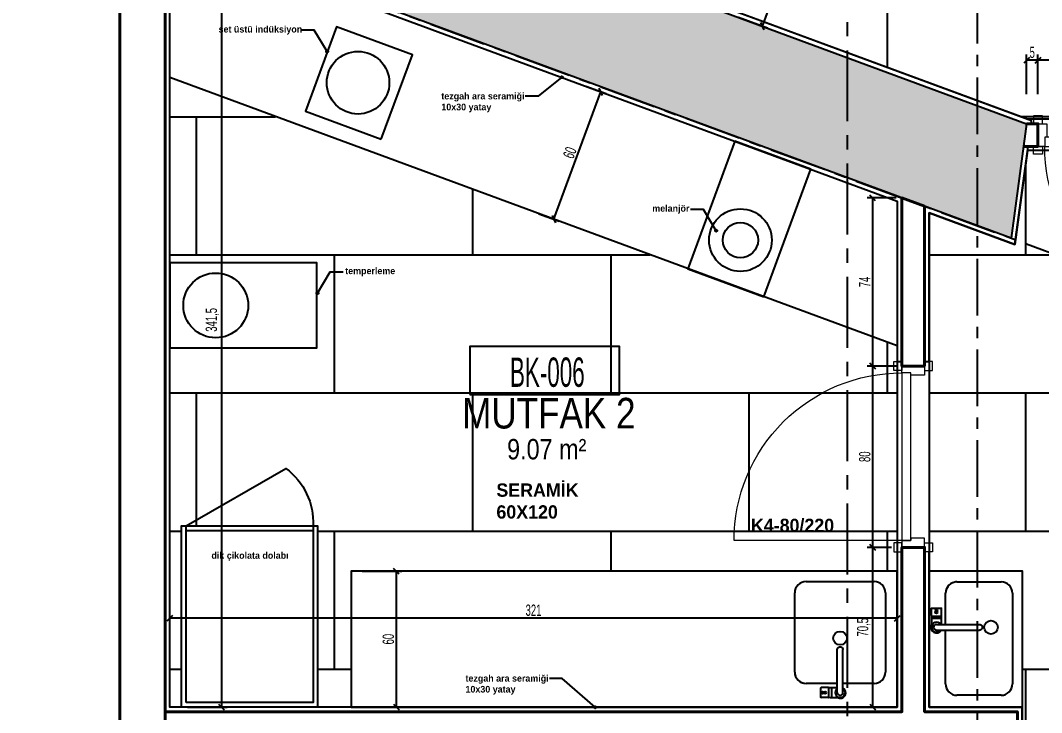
# Model space of a CAD drawing. Header units: millimetres. Extents: x 933584 to 974011, y 4545988 to 4553664.
# Drawn here: x 939316 to 939766.3, y 4548755.1 to 4549060.6 of the extents above; entities that cross this region are included whole.
import ezdxf
from ezdxf.enums import TextEntityAlignment as Align

# ---------------------------------------------------------------- set-up
doc = ezdxf.new("R2010")
doc.units = ezdxf.units.MM
doc.set_wipeout_variables(frame=1)
doc.header["$PDMODE"] = 35
for name, pattern in [('568_AVN_KES_01$0$HIDDEN', [0.375, 0.25, -0.125]), ('CENTER', [2, 1.25, -0.25, 0.25, -0.25]), ('DOT2', [3.175, 0, -3.175]), ('HIDDEN', [9.525, 6.35, -3.175])]:
    doc.linetypes.add(name, pattern=pattern)
doc.layers.get('0').update_dxf_attribs({"color": 255})
doc.layers.get('Defpoints').update_dxf_attribs({"color": 8})
for name, color, linetype in [('0-CSX-CXS_20', 14, 'CENTER'), ('0-DMS-50', 143, 'Continuous'), ('0-EST-MEA', 10, 'Continuous'), ('0-HSL-HTC', 253, 'Continuous'), ('0-HSL-HTC_200', 1, 'Continuous'), ('0-HSL-SLD', 252, 'Continuous'), ('0-LNS-SPL', 13, '568_AVN_KES_01$0$HIDDEN'), ('0-LNS-VLF', 11, 'Continuous'), ('0-TXT-NRS', 6, 'Continuous'), ('0-TXT-PBX', 6, 'Continuous'), ('0-TXT-PTX_50', 8, 'Continuous'), ('0-TXT-XBX_20', 3, 'Continuous'), ('2-SPS-RCN', 2, 'Continuous'), ('8-KBT-KEQ', 4, 'Continuous')]:
    doc.layers.add(name, color=color, linetype=linetype)
for name, color, linetype, lineweight in [('2-SPS-IBW', 5, 'Continuous', 40), ('3-OPN-WDR', 4, 'Continuous', 18), ('WNG-02-METAL', 71, 'Continuous', 15)]:
    doc.layers.add(name, color=color, linetype=linetype, lineweight=lineweight)
doc.styles.add('Century Gothic_B_3', font='GOTHICB.TTF', dxfattribs={"height": 4})
doc.styles.add('dim_romans_50', font='swissl.ttf', dxfattribs={"width": 0.6, "height": 5})
doc.styles.add('MAHAL YAZISI', font='ARIALN.TTF', dxfattribs={"width": 0.8})
doc.styles.get("Standard").update_dxf_attribs({"font": 'times.ttf'})
doc.dimstyles.new('ONK_dim 1_50', dxfattribs={"dimscale": 5, "dimtxt": 4, "dimasz": 0.5, "dimexe": 0.5, "dimexo": 0.5, "dimgap": 0.2, "dimtad": 1, "dimdec": 1, "dimrnd": 0.5, "dimzin": 9, "dimtxsty": 'dim_romans_50', "dimblk": 'OBLIQUE', "dimcen": 1, "dimclre": 256, "dimclrt": 256, "dimazin": 2, "dimtfac": 1, "dimtdec": 1, "dimtix": 1, "dimtmove": 2, "dimatfit": 3, "dimldrblk": 'OBLIQUE', "dimfxl": 3, "dimfxlon": 1, "dimarcsym": 0})

# ---------------------------------------------------------------- blocks, each defined once
blk = doc.blocks.new('DBXDB')
at = {"layer": '2-SPS-IBW'}
blk.add_lwpolyline([(940322.16, 4549239.51), (940322.16, 4548677.89), (940302.15, 4548677.89), (940302.15, 4549246.89)], close=True, dxfattribs=at)
blk = doc.blocks.new('ZVBXCB')
at = {"layer": '0-CSX-CXS_20', "ltscale": 20}
for points in [[(932759.94, 4549835.4), (932759.94, 4548420.65)], [(933137.86, 4549835.4), (933137.86, 4548420.65)], [(932221.52, 4549308.24), (933780.76, 4548732.71)]]:
    blk.add_lwpolyline(points, dxfattribs=at)
blk = doc.blocks.new('FDSVBDVBDZVB')
at = {"layer": '0-HSL-HTC_200'}
h = blk.add_hatch(dxfattribs=at)
h.set_pattern_fill('ANSI33', color=256)
h.set_pattern_definition([(45, (935939.6384, 4550274.5564), (-4.490128, 4.490128), []), (45, (935944.1285, 4550274.5564), (-4.490128, 4.490128), [3.175, -1.5875])])
h.paths.add_polyline_path([(940055.3, 4549338.01), (940072.62, 4549384.92), (940702.02, 4549152.33), (940695.25, 4549101.8)])
at = {"layer": '2-SPS-RCN'}
blk.add_lwpolyline([(940055.3, 4549338.01), (940072.62, 4549384.92), (940702.02, 4549152.33), (940695.25, 4549101.8), (940055.3, 4549338.01)], dxfattribs=at)
blk = doc.blocks.new('batarya')
at = {"layer": 'WNG-02-METAL'}
for p, q in [((22326.01, 6764.8), (22323.42, 6762.84)), ((22326.21, 6764.87), (22328.79, 6761.47)), ((22327.06, 6765.6), (22330.11, 6767.92)), ((22329.72, 6762.1), (22327.06, 6765.6)), ((22330.45, 6765.41), (22341.94, 6750.28)), ((22332.44, 6766.92), (22343.93, 6751.79)), ((22323.42, 6762.77), (22326.02, 6759.34)), ((22328.67, 6761.3), (22326.09, 6759.33)), ((22331.78, 6763.66), (22329.72, 6762.1))]:
    blk.add_line(p, q, dxfattribs=at)
for points in [[(22326.01, 6764.8), (22326.05, 6764.83), (22326.19, 6764.87)], [(22326.19, 6764.87), (22326.2, 6764.87), (22326.21, 6764.87), (22326.21, 6764.87)], [(22328.79, 6761.45), (22328.71, 6761.33), (22328.67, 6761.3)], [(22328.79, 6761.47), (22328.8, 6761.46), (22328.79, 6761.46), (22328.79, 6761.45)], [(22341.94, 6750.28), (22342.16, 6750.05), (22342.44, 6749.89), (22342.76, 6749.81), (22343.08, 6749.81), (22343.39, 6749.9), (22343.68, 6750.06)], [(22343.68, 6750.06), (22343.91, 6750.29), (22344.07, 6750.57), (22344.16, 6750.88), (22344.17, 6751.2), (22344.09, 6751.51), (22343.93, 6751.79)]]:
    blk.add_lwpolyline(points, dxfattribs=at)
for centre, radius in [((22325.31, 6761.51), 0.5), ((22326.19, 6762.17), 0.525), ((22326.19, 6762.17), 0.47)]:
    blk.add_circle(centre, radius, dxfattribs=at)
for centre, radius, start, end in [((22331.45, 6766.17), 2.5, 337.2316, 155.5423), ((22331.45, 6766.17), 2.2, 341.8342, 272.5673), ((22330.18, 6761.6), 5.08, 127.8893, 140.6506), ((22331.45, 6766.17), 1.25, 37.2059, 217.2059), ((22323.45, 6762.8), 0.05, 127.2059, 217.2059), ((22326.05, 6759.37), 0.05, 217.2059, 307.2059), ((22326.7, 6766.18), 5.08, 293.7612, 306.5225)]:
    blk.add_arc(centre, radius, start, end, dxfattribs=at)
blk = doc.blocks.new('EVYE PLAN')
at = {"layer": '8-KBT-KEQ'}
for p, q in [((5786.65, -705.51), (5782.81, -705.51)), ((5786.65, -709.91), (5786.65, -705.51)), ((5787.77, -705.58), (5787.77, -709.85)), ((5787.97, -705.52), (5791.22, -705.52)), ((5791.27, -705.57), (5791.27, -709.87)), ((5781.56, -707.71), (5781.56, -726.71)), ((5784.06, -707.71), (5784.06, -726.71)), ((5784.06, -709.91), (5786.65, -709.91)), ((5787.97, -709.92), (5791.22, -709.92)), ((5767.81, -711.76), (5781.56, -711.76)), ((5784.06, -711.76), (5797.81, -711.76)), ((5762.81, -751.76), (5762.81, -716.76)), ((5802.81, -716.76), (5802.81, -751.76)), ((5797.81, -756.76), (5767.81, -756.76))]:
    blk.add_line(p, q, dxfattribs=at)
for points in [[(5787.78, -705.57), (5787.77, -705.57), (5787.77, -705.58), (5787.77, -705.58)], [(5787.97, -705.52), (5787.92, -705.52), (5787.78, -705.57)], [(5787.77, -709.85), (5787.77, -709.86), (5787.77, -709.86), (5787.78, -709.87)], [(5787.78, -709.87), (5787.92, -709.91), (5787.97, -709.92)], [(5782.81, -727.94), (5782.49, -727.9), (5782.19, -727.77), (5781.93, -727.58), (5781.73, -727.32), (5781.61, -727.03), (5781.56, -726.71)], [(5784.06, -726.71), (5784.02, -727.03), (5783.9, -727.32), (5783.7, -727.58), (5783.44, -727.77), (5783.14, -727.9), (5782.81, -727.94)]]:
    blk.add_lwpolyline(points, dxfattribs=at)
for centre, radius in [((5789.42, -707.72), 0.525), ((5789.42, -707.72), 0.47), ((5790.52, -707.72), 0.5), ((5782.81, -731.76), 3)]:
    blk.add_circle(centre, radius, dxfattribs=at)
for centre, radius, start, end in [((5782.81, -707.71), 2.5, 61.6636, 239.9743), ((5782.81, -707.71), 2.2, 304.6386, 235.3717), ((5782.81, -707.71), 1.25, 0, 180), ((5786.59, -710.59), 5.08, 76.5553, 89.3166), ((5791.22, -705.57), 0.05, 360, 90), ((5786.59, -704.83), 5.08, 270.6834, 283.4447), ((5791.22, -709.87), 0.05, 270, 0), ((5767.81, -716.76), 5, 90, 180), ((5797.81, -716.76), 5, 51.566, 90), ((5797.81, -716.76), 5, 0, 90), ((5797.81, -716.76), 5, 0, 21.3657), ((5767.81, -751.76), 5, 180, 270), ((5797.81, -751.76), 5, 270, 0)]:
    blk.add_arc(centre, radius, start, end, dxfattribs=at)
at = {"layer": '8-KBT-KEQ', "xscale": -1, "rotation": 37.20591726552704}
blk.add_blockref('batarya', (27660.46, 7406.66), dxfattribs=at)
blk = doc.blocks.new('kapı_multi1')
at = {"color": 8}
blk.add_lwpolyline([(3, 0), (3, 74, -0.414214), (77, 0, -1)], format="xyb", dxfattribs=at)
for points in [[(2, 3.5), (-2, 3.5), (-2, 0), (2, 0)], [(0, -10), (4, -10), (4, -4), (3, -4), (3, 0), (0, 0)], [(77, -4), (77, 0), (3, 0), (3, -4)], [(80, -10), (76, -10), (76, -4), (77, -4), (77, 0), (80, 0)], [(78, 3.5), (82, 3.5), (82, 0), (78, 0)], [(2, -13.5), (-2, -13.5), (-2, -10), (2, -10)], [(78, -13.5), (82, -13.5), (82, -10), (78, -10)]]:
    blk.add_lwpolyline(points, close=True)
blk = doc.blocks.new('MAHAL_KODU')
at = {"layer": '0-TXT-PTX_50'}
for tag, height, p in [('MEKAN_ADI', 0.3, (0, -0.65)), ('ALAN', 0.2, (0, -0.95))]:
    blk.add_attdef(tag, text='', height=height, dxfattribs=at).set_placement(p, align=Align.MIDDLE_CENTER)
at = {"linetype": 'DOT2', "ltscale": 10000}
blk.add_wipeout([(-0.748, 0.049), (0.721, 0.049), (0.722, -0.423), (-0.752, -0.425)], dxfattribs=at)
at = {"layer": '0-TXT-PBX'}
blk.add_lwpolyline([(-0.748, -0.422), (0.721, -0.422), (0.721, 0.049), (-0.748, 0.049)], close=True, dxfattribs=at)
at = {"layer": '0-TXT-PTX_50'}
blk.add_attdef('MAHAL_KODU', text='', height=0.3, dxfattribs=at).set_placement((0, -0.2), align=Align.MIDDLE_CENTER)
blk = doc.blocks.new('vcbxcbxcb')
at = {"layer": '0-HSL-SLD', "linetype": 'Continuous'}
for p, q in [((939381.84, 4549018.08), (939428.56, 4549018.08)), ((939393.6, 4548957.12), (939393.6, 4549018.08)), ((939759.36, 4548957.12), (939759.36, 4548997.33)), ((939515.52, 4548957.12), (939515.52, 4548985.98)), ((939381.84, 4548957.12), (939593.72, 4548957.12)), ((939454.56, 4548896.16), (939454.56, 4548957.12)), ((939576.48, 4548896.16), (939576.48, 4548957.12)), ((939716.71, 4548957.12), (939847.71, 4548957.12)), ((939698.4, 4548896.16), (939698.4, 4548918.48)), ((939381.84, 4548896.16), (939702.71, 4548896.16)), ((939393.6, 4548837.53), (939393.6, 4548896.16)), ((939515.52, 4548835.2), (939515.52, 4548896.16)), ((939637.44, 4548835.2), (939637.44, 4548896.16)), ((939716.71, 4548896.16), (939847.71, 4548896.16)), ((939759.36, 4548835.2), (939759.36, 4548896.16)), ((939381.84, 4548835.2), (939387.09, 4548835.2)), ((939447.09, 4548835.2), (939702.71, 4548835.2)), ((939454.56, 4548774.24), (939454.56, 4548835.2)), ((939576.48, 4548817.53), (939576.48, 4548835.2)), ((939698.4, 4548817.53), (939698.4, 4548835.2)), ((939716.71, 4548835.2), (939847.71, 4548835.2)), ((939381.84, 4548774.24), (939387.09, 4548774.24)), ((939447.09, 4548774.24), (939461.84, 4548774.24)), ((939757.71, 4548774.24), (939847.71, 4548774.24)), ((939759.36, 4548713.28), (939759.36, 4548774.24))]:
    blk.add_line(p, q, dxfattribs=at)
blk = doc.blocks.new('_Oblique')
at = {"color": 0, "linetype": 'ByBlock', "lineweight": -2}
blk.add_line((-0.5, -0.5), (0.5, 0.5), dxfattribs=at)
blk = doc.blocks.new('*D1312')
at = {"layer": '0-DMS-50', "lineweight": -2}
for p, q in [((939764.71, 4549027.95), (939764.71, 4549045.45)), ((939844.71, 4549027.95), (939844.71, 4549045.45))]:
    blk.add_line(p, q, dxfattribs=at)
at = {"layer": '0-DMS-50', "color": 0, "lineweight": -2}
blk.add_line((939844.71, 4549042.95), (939764.71, 4549042.95), dxfattribs=at)
at = {"layer": 'Defpoints', "color": 0}
for p in [(939764.71, 4549042.95), (939764.71, 4549014.97), (939844.71, 4549014.97)]:
    blk.add_point(p, dxfattribs=at)
at = {"layer": '0-DMS-50', "color": 0, "linetype": 'ByBlock', "lineweight": -2, "xscale": 2.5, "yscale": 2.5, "zscale": 2.5, "rotation": 180}
blk.add_blockref('_Oblique', (939764.71, 4549042.95), dxfattribs=at)
at = {"layer": '0-DMS-50', "color": 0, "linetype": 'ByBlock', "lineweight": -2, "xscale": 2.5, "yscale": 2.5, "zscale": 2.5}
blk.add_blockref('_Oblique', (939844.71, 4549042.95), dxfattribs=at)
at = {"layer": '0-DMS-50', "insert": (939804.71, 4549046.45), "char_height": 5, "attachment_point": 5, "style": 'dim_romans_50'}
blk.add_mtext('80', dxfattribs=at)
blk = doc.blocks.new('*D1313')
at = {"layer": '0-DMS-50', "lineweight": -2}
for p, q in [((939759.71, 4549027.95), (939759.71, 4549045.45)), ((939764.71, 4549027.95), (939764.71, 4549045.45))]:
    blk.add_line(p, q, dxfattribs=at)
at = {"layer": '0-DMS-50', "color": 0, "lineweight": -2}
blk.add_line((939764.71, 4549042.95), (939759.71, 4549042.95), dxfattribs=at)
at = {"layer": 'Defpoints', "color": 0}
for p in [(939759.71, 4549042.95), (939759.71, 4549014.97), (939764.71, 4549014.97)]:
    blk.add_point(p, dxfattribs=at)
at = {"layer": '0-DMS-50', "color": 0, "linetype": 'ByBlock', "lineweight": -2, "xscale": 2.5, "yscale": 2.5, "zscale": 2.5, "rotation": 180}
blk.add_blockref('_Oblique', (939759.71, 4549042.95), dxfattribs=at)
at = {"layer": '0-DMS-50', "color": 0, "linetype": 'ByBlock', "lineweight": -2, "xscale": 2.5, "yscale": 2.5, "zscale": 2.5}
blk.add_blockref('_Oblique', (939764.71, 4549042.95), dxfattribs=at)
at = {"layer": '0-DMS-50', "insert": (939762.21, 4549046.45), "char_height": 5, "attachment_point": 5, "style": 'dim_romans_50'}
blk.add_mtext('5', dxfattribs=at)
blk = doc.blocks.new('*D1314')
at = {"layer": '0-DMS-50', "lineweight": -2}
for p, q in [((939663.8, 4549146.36), (939676.61, 4549141.63)), ((939632.61, 4549061.94), (939645.42, 4549057.21))]:
    blk.add_line(p, q, dxfattribs=at)
at = {"layer": '0-DMS-50', "color": 0, "lineweight": -2}
blk.add_line((939674.27, 4549142.49), (939643.07, 4549058.07), dxfattribs=at)
at = {"layer": 'Defpoints', "color": 0}
for p in [(939661.46, 4549147.23), (939630.26, 4549062.81), (939643.07, 4549058.07)]:
    blk.add_point(p, dxfattribs=at)
at = {"layer": '0-DMS-50', "color": 0, "linetype": 'ByBlock', "lineweight": -2, "xscale": 2.5, "yscale": 2.5, "zscale": 2.5}
for p, rotation in [((939674.27, 4549142.49), 69.71819437948898), ((939643.07, 4549058.07), 249.7181943794889)]:
    blk.add_blockref('_Oblique', p, dxfattribs=dict(at, rotation=rotation))
at = {"layer": '0-DMS-50', "insert": (939655.39, 4549101.5), "char_height": 5, "attachment_point": 5, "rotation": 69.7182, "style": 'dim_romans_50'}
blk.add_mtext('90', dxfattribs=at)
blk = doc.blocks.new('*D1373')
at = {"layer": '0-DMS-50', "lineweight": -2}
for p, q in [((939381.84, 4548789.14), (939381.84, 4548799.28)), ((939702.71, 4548789.14), (939702.71, 4548799.28))]:
    blk.add_line(p, q, dxfattribs=at)
at = {"layer": '0-DMS-50', "color": 0, "lineweight": -2}
blk.add_line((939702.71, 4548796.78), (939381.84, 4548796.78), dxfattribs=at)
at = {"layer": 'Defpoints', "color": 0}
for p in [(939381.84, 4548796.78), (939381.84, 4548786.64), (939702.71, 4548786.64)]:
    blk.add_point(p, dxfattribs=at)
at = {"layer": '0-DMS-50', "color": 0, "linetype": 'ByBlock', "lineweight": -2, "xscale": 2.5, "yscale": 2.5, "zscale": 2.5, "rotation": 180}
blk.add_blockref('_Oblique', (939381.84, 4548796.78), dxfattribs=at)
at = {"layer": '0-DMS-50', "color": 0, "linetype": 'ByBlock', "lineweight": -2, "xscale": 2.5, "yscale": 2.5, "zscale": 2.5}
blk.add_blockref('_Oblique', (939702.71, 4548796.78), dxfattribs=at)
at = {"layer": '0-DMS-50', "insert": (939542.27, 4548800.28), "char_height": 5, "attachment_point": 5, "style": 'dim_romans_50'}
blk.add_mtext('321', dxfattribs=at)
blk = doc.blocks.new('*D1374')
at = {"layer": '0-DMS-50', "lineweight": -2}
for p, q in [((939389.64, 4549099.28), (939407.14, 4549099.28)), ((939389.64, 4548757.53), (939407.14, 4548757.53))]:
    blk.add_line(p, q, dxfattribs=at)
at = {"layer": '0-DMS-50', "color": 0, "lineweight": -2}
blk.add_line((939404.64, 4549099.28), (939404.64, 4548757.53), dxfattribs=at)
at = {"layer": 'Defpoints', "color": 0}
for p in [(939381.84, 4549099.28), (939381.84, 4548757.53), (939404.64, 4548757.53)]:
    blk.add_point(p, dxfattribs=at)
at = {"layer": '0-DMS-50', "color": 0, "linetype": 'ByBlock', "lineweight": -2, "xscale": 2.5, "yscale": 2.5, "zscale": 2.5}
for p, rotation in [((939404.64, 4549099.28), 90), ((939404.64, 4548757.53), 270)]:
    blk.add_blockref('_Oblique', p, dxfattribs=dict(at, rotation=rotation))
at = {"layer": '0-DMS-50', "insert": (939400.67, 4548928.41), "char_height": 5, "attachment_point": 5, "rotation": 90, "style": 'dim_romans_50'}
blk.add_mtext('341,5', dxfattribs=at)
blk = doc.blocks.new('*D1375')
at = {"layer": '0-DMS-50', "color": 0, "lineweight": -2}
blk.add_line((939551.2, 4548972.81), (939571.98, 4549029.1), dxfattribs=at)
at = {"layer": '0-DMS-50', "lineweight": -2}
for p, q in [((939565.4, 4549031.53), (939574.32, 4549028.24)), ((939544.62, 4548975.24), (939553.54, 4548971.95))]:
    blk.add_line(p, q, dxfattribs=at)
at = {"layer": 'Defpoints', "color": 0}
for p in [(939563.05, 4549032.4), (939571.98, 4549029.1), (939542.27, 4548976.11)]:
    blk.add_point(p, dxfattribs=at)
at = {"layer": '0-DMS-50', "color": 0, "linetype": 'ByBlock', "lineweight": -2, "xscale": 2.5, "yscale": 2.5, "zscale": 2.5}
for p, rotation in [((939571.98, 4549029.1), 69.74015393995307), ((939551.2, 4548972.81), 249.740153939953)]:
    blk.add_blockref('_Oblique', p, dxfattribs=dict(at, rotation=rotation))
at = {"layer": '0-DMS-50', "insert": (939558.3, 4549002.17), "char_height": 5, "attachment_point": 5, "rotation": 69.7402, "style": 'dim_romans_50'}
blk.add_mtext('60', dxfattribs=at)
blk = doc.blocks.new('*D1376')
at = {"layer": '0-DMS-50', "lineweight": -2}
for p, q in [((939466.78, 4548817.53), (939484.28, 4548817.53)), ((939466.78, 4548757.53), (939484.28, 4548757.53))]:
    blk.add_line(p, q, dxfattribs=at)
at = {"layer": '0-DMS-50', "color": 0, "lineweight": -2}
blk.add_line((939481.78, 4548817.53), (939481.78, 4548757.53), dxfattribs=at)
at = {"layer": 'Defpoints', "color": 0}
for p in [(939461.84, 4548817.53), (939461.84, 4548757.53), (939481.78, 4548757.53)]:
    blk.add_point(p, dxfattribs=at)
at = {"layer": '0-DMS-50', "color": 0, "linetype": 'ByBlock', "lineweight": -2, "xscale": 2.5, "yscale": 2.5, "zscale": 2.5}
for p, rotation in [((939481.78, 4548817.53), 90), ((939481.78, 4548757.53), 270)]:
    blk.add_blockref('_Oblique', p, dxfattribs=dict(at, rotation=rotation))
at = {"layer": '0-DMS-50', "insert": (939478.28, 4548787.53), "char_height": 5, "attachment_point": 5, "rotation": 90, "style": 'dim_romans_50'}
blk.add_mtext('60', dxfattribs=at)
blk = doc.blocks.new('*D1377')
at = {"layer": '0-DMS-50', "lineweight": -2}
for p, q in [((939700.21, 4548828.03), (939689.37, 4548828.03)), ((939700.21, 4548757.53), (939689.37, 4548757.53))]:
    blk.add_line(p, q, dxfattribs=at)
at = {"layer": '0-DMS-50', "color": 0, "lineweight": -2}
blk.add_line((939691.87, 4548757.53), (939691.87, 4548828.03), dxfattribs=at)
at = {"layer": 'Defpoints', "color": 0}
for p in [(939691.87, 4548828.03), (939702.71, 4548828.03), (939702.71, 4548757.53)]:
    blk.add_point(p, dxfattribs=at)
at = {"layer": '0-DMS-50', "color": 0, "linetype": 'ByBlock', "lineweight": -2, "xscale": 2.5, "yscale": 2.5, "zscale": 2.5}
for p, rotation in [((939691.87, 4548828.03), 90), ((939691.87, 4548757.53), 270)]:
    blk.add_blockref('_Oblique', p, dxfattribs=dict(at, rotation=rotation))
at = {"layer": '0-DMS-50', "insert": (939687.9, 4548792.78), "char_height": 5, "attachment_point": 5, "rotation": 90, "style": 'dim_romans_50'}
blk.add_mtext('70,5', dxfattribs=at)
blk = doc.blocks.new('*D1378')
at = {"layer": '0-DMS-50', "lineweight": -2}
for p, q in [((939702.21, 4548908.03), (939689.37, 4548908.03)), ((939700.21, 4548828.03), (939689.37, 4548828.03))]:
    blk.add_line(p, q, dxfattribs=at)
at = {"layer": '0-DMS-50', "color": 0, "lineweight": -2}
blk.add_line((939691.87, 4548828.03), (939691.87, 4548908.03), dxfattribs=at)
at = {"layer": 'Defpoints', "color": 0}
for p in [(939691.87, 4548908.03), (939704.71, 4548908.03), (939702.71, 4548828.03)]:
    blk.add_point(p, dxfattribs=at)
at = {"layer": '0-DMS-50', "color": 0, "linetype": 'ByBlock', "lineweight": -2, "xscale": 2.5, "yscale": 2.5, "zscale": 2.5}
for p, rotation in [((939691.87, 4548908.03), 90), ((939691.87, 4548828.03), 270)]:
    blk.add_blockref('_Oblique', p, dxfattribs=dict(at, rotation=rotation))
at = {"layer": '0-DMS-50', "insert": (939688.37, 4548868.03), "char_height": 5, "attachment_point": 5, "rotation": 90, "style": 'dim_romans_50'}
blk.add_mtext('80', dxfattribs=at)
blk = doc.blocks.new('*D1379')
at = {"layer": '0-DMS-50', "lineweight": -2}
for p, q in [((939702.21, 4548982.24), (939689.37, 4548982.24)), ((939702.21, 4548908.03), (939689.37, 4548908.03))]:
    blk.add_line(p, q, dxfattribs=at)
at = {"layer": '0-DMS-50', "color": 0, "lineweight": -2}
blk.add_line((939691.87, 4548908.03), (939691.87, 4548982.24), dxfattribs=at)
at = {"layer": 'Defpoints', "color": 0}
for p in [(939691.87, 4548982.24), (939704.71, 4548982.24), (939704.71, 4548908.03)]:
    blk.add_point(p, dxfattribs=at)
at = {"layer": '0-DMS-50', "color": 0, "linetype": 'ByBlock', "lineweight": -2, "xscale": 2.5, "yscale": 2.5, "zscale": 2.5}
for p, rotation in [((939691.87, 4548982.24), 90), ((939691.87, 4548908.03), 270)]:
    blk.add_blockref('_Oblique', p, dxfattribs=dict(at, rotation=rotation))
at = {"layer": '0-DMS-50', "insert": (939688.37, 4548945.14), "char_height": 5, "attachment_point": 5, "rotation": 90, "style": 'dim_romans_50'}
blk.add_mtext('74', dxfattribs=at)
blk = doc.blocks.new('CXVBXCBXCB')
at = {"linetype": 'CENTER', "ltscale": 25}
blk.add_lwpolyline([(936604.05, 4552635.39), (936604.05, 4551251.6)], dxfattribs=at)

msp = doc.modelspace()

# ---------------------------------------------------------------- hatches: boundary and pattern name
at = {"layer": '0-HSL-SLD'}
h = msp.add_hatch(dxfattribs=at)
h.set_pattern_fill('AR-B816', color=256, scale=0.3)
h.paths.add_polyline_path([(938983.85, 4549757.55), (939103.85, 4549757.55), (939103.85, 4549761.55), (939301.84, 4549761.55), (939301.84, 4549762.53), (939741.85, 4549762.53), (939741.85, 4549376.53), (940228.84, 4549376.53), (940228.84, 4549016.97), (940148.27, 4549016.97), (940148.27, 4549036.97), (939932.27, 4549036.97), (939932.27, 4549016.97), (939760.06, 4549016.97), (939630.96, 4549064.68), (939662.5, 4549150.04), (939361.94, 4549261.11), (939361.94, 4549617.46), (938983.85, 4549617.46)])
at = {"layer": '0-LNS-VLF', "linetype": 'HIDDEN', "ltscale": 0.5}
h = msp.add_hatch(color=256, dxfattribs=at)
h.dxf.hatch_style = 1
edge = h.paths.add_edge_path()
edge.add_arc((939451.24, 4549046.81), 0.467, 0, 360)
h = msp.add_hatch(color=256, dxfattribs=at)
h.dxf.hatch_style = 1
edge = h.paths.add_edge_path()
edge.add_arc((939554.72, 4549035.47), 0.467, 0, 360)
h = msp.add_hatch(color=256, dxfattribs=at)
h.dxf.hatch_style = 1
edge = h.paths.add_edge_path()
edge.add_arc((939622.83, 4548967.77), 0.467, 0, 360)
h = msp.add_hatch(color=256, dxfattribs=at)
h.dxf.hatch_style = 1
edge = h.paths.add_edge_path()
edge.add_arc((939447, 4548940.19), 0.467, -180, 180, ccw=False)
h = msp.add_hatch(color=256, dxfattribs=at)
h.dxf.hatch_style = 1
edge = h.paths.add_edge_path()
edge.add_arc((939569.48, 4548757.46), 0.467, 0, 360)

# ---------------------------------------------------------------- linework, layer by layer
at = {"layer": '0-EST-MEA'}
msp.add_lwpolyline([(939760.15, 4549003.22), (939754.59, 4548961.71), (939716.71, 4548975.68), (939716.71, 4548757.53), (939757.71, 4548757.53), (939757.71, 4548473.53), (940208.84, 4548473.53), (940208.84, 4548567.53), (940228.84, 4548567.53), (940228.84, 4548713.53), (939861.71, 4548713.53), (939861.71, 4548653.53), (939847.71, 4548653.53), (939847.71, 4549003.22)], close=True, dxfattribs=at)
at = {"layer": '0-HSL-SLD'}
msp.add_lwpolyline([(938983.85, 4549757.55), (939103.85, 4549757.55), (939103.85, 4549761.55), (939301.84, 4549761.55), (939301.84, 4549762.53), (939741.85, 4549762.53), (939741.85, 4549376.53), (940228.84, 4549376.53), (940228.84, 4549016.97), (940148.27, 4549016.97), (940148.27, 4549036.97), (939932.27, 4549036.97), (939932.27, 4549016.97), (939760.06, 4549016.97), (939630.96, 4549064.68), (939662.5, 4549150.04), (939361.94, 4549261.11), (939361.94, 4549617.46), (938983.85, 4549617.46)], close=True, dxfattribs=at)
msp.add_lwpolyline([(939381.84, 4548757.53), (939381.84, 4549035.33)], dxfattribs=at)
at = {"layer": '0-LNS-SPL', "linetype": 'ByBlock', "ltscale": 0.5}
for points in [[(939761.72, 4549014.97), (939761.9, 4549016.29), (939330.85, 4549175.59), (939331.19, 4549176.53)], [(939702.71, 4548826.03), (939702.71, 4548757.53), (939381.84, 4548757.53), (939381.84, 4549099.28), (939702.71, 4548980.85), (939702.71, 4548910.03), (939704.71, 4548910.03)], [(939714.71, 4548910.03), (939716.71, 4548910.03), (939716.71, 4548975.68), (939754.59, 4548961.71), (939760.38, 4549004.97)], [(939714.71, 4548828.03), (939709.71, 4548828.03), (939704.71, 4548828.03)], [(939757.71, 4548667.53), (939757.71, 4548757.53), (939716.71, 4548757.53), (939716.71, 4548826.03)]]:
    msp.add_lwpolyline(points, dxfattribs=at)
at = {"layer": '0-LNS-VLF', "ltscale": 0.5}
for points in [[(939451.24, 4549046.81), (939445.61, 4549056.2), (939439.92, 4549056.2)], [(939554.72, 4549035.47), (939544.33, 4549027.09), (939538.63, 4549027.09)], [(939622.83, 4548967.77), (939617.2, 4548977.16), (939611.51, 4548977.16)], [(939447, 4548940.19), (939452.63, 4548949.58), (939458.32, 4548949.58)], [(939569.48, 4548757.46), (939554.97, 4548770.19), (939549.28, 4548770.19)]]:
    msp.add_lwpolyline(points, dxfattribs=at)
at = {"layer": '0-LNS-VLF', "linetype": 'HIDDEN', "ltscale": 0.5}
for centre in [(939451.24, 4549046.81), (939554.72, 4549035.47), (939622.83, 4548967.77), (939447, 4548940.19), (939569.48, 4548757.46)]:
    msp.add_circle(centre, 0.467, dxfattribs=at)
at = {"layer": '0-TXT-NRS'}
for points in [[(939475.15, 4549008.09), (939488.91, 4549045.36), (939455.43, 4549057.72), (939441.67, 4549020.45)], [(939643.8, 4548938.63), (939664.57, 4548994.92), (939631.09, 4549007.28), (939610.31, 4548950.99)], [(939381.84, 4548916.07), (939446.74, 4548916.07), (939446.74, 4548953.54), (939381.84, 4548953.54)], [(939387.09, 4548757.53), (939387.09, 4548837.53), (939447.09, 4548837.53), (939447.09, 4548757.53)], [(939389.09, 4548759.53), (939389.09, 4548835.53), (939445.09, 4548835.53), (939445.09, 4548759.53)]]:
    msp.add_lwpolyline(points, close=True, dxfattribs=at)
msp.add_lwpolyline([(939389.09, 4548835.53), (939389.09, 4548837.53), (939433.04, 4548862.91, -0.250385), (939445.09, 4548837.53), (939445.09, 4548835.53)], format="xyb", dxfattribs=at)
for centre, radius in [((939464.89, 4549033.05), 13.81), ((939633.53, 4548963.6), 13.81), ((939633.53, 4548963.6), 7.76), ((939402.16, 4548934.8), 14.3)]:
    msp.add_circle(centre, radius, dxfattribs=at)
at = {"layer": '2-SPS-IBW'}
for points in [[(939759.71, 4549014.97), (939764.71, 4549014.97), (939764.71, 4549004.97), (939758.37, 4549004.97)], [(939714.71, 4548908.03), (939704.71, 4548908.03), (939704.71, 4548982.24), (939714.71, 4548978.55), (939714.71, 4548908.03)], [(939755.71, 4548665.53), (939745.71, 4548665.53), (939745.71, 4548745.53), (939379.84, 4548745.53), (939379.84, 4548755.53), (939704.71, 4548755.53), (939704.71, 4548828.03), (939714.71, 4548828.03), (939714.71, 4548755.53), (939755.71, 4548755.53), (939755.71, 4548665.53)]]:
    msp.add_lwpolyline(points, dxfattribs=at)
at = {"layer": '8-KBT-KEQ'}
for p, q in [((939729.02, 4548812.78), (939748.51, 4548812.78)), ((939724.02, 4548794.03), (939724.02, 4548807.78)), ((939753.51, 4548807.78), (939753.51, 4548767.78)), ((939717.78, 4548797.93), (939717.78, 4548801.18)), ((939717.83, 4548801.23), (939722.13, 4548801.23)), ((939722.18, 4548797.93), (939722.18, 4548801.18)), ((939722.17, 4548796.61), (939717.77, 4548796.61)), ((939717.77, 4548796.61), (939717.77, 4548792.78)), ((939717.84, 4548797.73), (939722.11, 4548797.73)), ((939722.17, 4548794.03), (939722.17, 4548796.61)), ((939719.97, 4548794.03), (939738.97, 4548794.03)), ((939719.97, 4548791.53), (939738.97, 4548791.53)), ((939724.02, 4548767.78), (939724.02, 4548791.53)), ((939748.51, 4548762.78), (939729.02, 4548762.78))]:
    msp.add_line(p, q, dxfattribs=at)
for points in [[(939702.71, 4548916.89), (939381.84, 4549035.33)], [(939717.78, 4548797.93), (939717.78, 4548797.88), (939717.83, 4548797.74)], [(939717.83, 4548797.74), (939717.83, 4548797.74), (939717.84, 4548797.73), (939717.84, 4548797.73)], [(939722.11, 4548797.73), (939722.12, 4548797.73), (939722.12, 4548797.74), (939722.13, 4548797.74)], [(939722.13, 4548797.74), (939722.17, 4548797.88), (939722.18, 4548797.93)], [(939738.97, 4548794.03), (939739.29, 4548793.98), (939739.59, 4548793.86), (939739.84, 4548793.66), (939740.04, 4548793.4), (939740.16, 4548793.1), (939740.2, 4548792.78)], [(939740.2, 4548792.78), (939740.16, 4548792.45), (939740.04, 4548792.15), (939739.84, 4548791.89), (939739.59, 4548791.69), (939739.29, 4548791.57), (939738.97, 4548791.53)]]:
    msp.add_lwpolyline(points, dxfattribs=at)
for points in [[(939702.71, 4548817.53), (939461.84, 4548817.53), (939461.84, 4548757.53), (939702.71, 4548757.53)], [(939716.71, 4548817.64), (939757.71, 4548817.64), (939757.71, 4548757.53), (939716.71, 4548757.53)]]:
    msp.add_lwpolyline(points, close=True, dxfattribs=at)
for centre, radius in [((939719.98, 4548799.38), 0.525), ((939719.98, 4548800.48), 0.5), ((939719.98, 4548799.38), 0.47), ((939744.02, 4548792.78), 3)]:
    msp.add_circle(centre, radius, dxfattribs=at)
for centre, radius, start, end in [((939729.02, 4548807.78), 5, 90, 180), ((939729.02, 4548807.78), 5, 90, 111.3657), ((939748.51, 4548807.78), 5, 0, 90), ((939729.02, 4548807.78), 5, 141.566, 180), ((939717.83, 4548801.18), 0.05, 90, 180), ((939722.13, 4548801.18), 0.05, 0, 90), ((939722.85, 4548796.55), 5.08, 166.5553, 179.3166), ((939719.97, 4548792.78), 2.2, 34.6386, 325.3717), ((939717.09, 4548796.55), 5.08, 0.6834, 13.4447), ((939719.97, 4548792.78), 2.5, 151.6636, 329.9743), ((939719.97, 4548792.78), 1.25, 90, 270), ((939729.02, 4548767.78), 5, 180, 270), ((939748.51, 4548767.78), 5, 270, 0)]:
    msp.add_arc(centre, radius, start, end, dxfattribs=at)

# ---------------------------------------------------------------- block references
for name, p in [('ZVBXCB', (6600, 0)), ('FDSVBDVBDZVB', (-942.31, -137.36)), ('CXVBXCBXCB', (3076.62, -2838.04))]:
    msp.add_blockref(name, p)
at = {"rotation": 180}
msp.add_blockref('EVYE PLAN', (945460.3, 4548056.22), dxfattribs=at)
at = {"layer": '0-HSL-HTC'}
msp.add_blockref('DBXDB', (-942.31, -137.36), dxfattribs=at)
at = {"layer": '3-OPN-WDR', "extrusion": (0, 0, -1), "xscale": -1, "zscale": -1}
for p, rotation in [((-939844.71, 4549004.97), 180), ((-939704.71, 4548828.03), 270)]:
    msp.add_blockref('kapı_multi1', p, dxfattribs=dict(at, rotation=rotation))

# ---------------------------------------------------------------- texts
at = {"layer": '0-LNS-VLF', "linetype": 'HIDDEN', "ltscale": 0.5, "char_height": 2.9364, "width": 95.455, "attachment_point": 1, "line_spacing_factor": 0.984502, "style": 'Century Gothic_B_3'}
for s, insert in [('\\pxql;{\\fFranklin Gothic Book|b1|i0|c162|p34;set üstü indüksiyon}', (939403.41, 4549058.14)), ('\\pxql;{\\fFranklin Gothic Book|b1|i0|c162|p34;tezgah ara seramiği\\P10x30 yatay}', (939501.64, 4549028.63)), ('\\pxql;{\\fFranklin Gothic Book|b1|i0|c162|p34;melanjör}', (939594.66, 4548979.1)), ('\\pxql;{\\fFranklin Gothic Book|b1|i0|c162|p34;temperleme}', (939459.26, 4548951.52)), ('\\pxql;{\\fFranklin Gothic Book|b1|i0|c162|p34;dik çikolata dolabı\\P}', (939400.25, 4548825.94)), ('\\pxql;{\\fFranklin Gothic Book|b1|i0|c162|p34;tezgah ara seramiği\\P10x30 yatay}', (939512.29, 4548771.73))]:
    msp.add_mtext(s, dxfattribs=dict(at, insert=insert))
at = {"layer": '0-TXT-XBX_20', "color": 0, "insert": (939525.92, 4548856.24), "char_height": 5.8729, "width": 228.8091, "attachment_point": 1, "line_spacing_factor": 0.984502, "style": 'Century Gothic_B_3'}
msp.add_mtext('\\pxql;{\\fFranklin Gothic Book|b1|i0|c162|p34;SERAMİK \\P60X120}', dxfattribs=at)
at = {"layer": '0-TXT-XBX_20', "insert": (939638.17, 4548840.67), "char_height": 5.8729, "width": 228.8091, "attachment_point": 1, "line_spacing_factor": 0.984502, "style": 'Century Gothic_B_3'}
msp.add_mtext('\\pxql;{\\fFranklin Gothic Book|b1|i0|c162|p34;K4-80/220}', dxfattribs=at)

# ---------------------------------------------------------------- dimensions: what is measured, and where the dimension line sits
at = {"layer": '0-DMS-50'}
for p1, p2, distance, picture, middle in [((939661.46, 4549147.23), (939630.26, 4549062.81), 13.66, '*D1314', (939655.39, 4549101.5)), ((939381.8435, 4549099.2823), (939381.8435, 4548757.535), 22.799, '*D1374', (939400.6662, 4548928.4086)), ((939542.27, 4548976.11), (939563.05, 4549032.4), -9.51, '*D1375', (939558.3, 4549002.17)), ((939702.71, 4548757.53), (939702.71, 4548828.03), 10.83, '*D1377', (939687.9, 4548792.78)), ((939461.84, 4548817.53), (939461.84, 4548757.53), 19.93, '*D1376', (939478.28, 4548787.53)), ((939702.71, 4548786.64), (939381.84, 4548786.64), -10.13, '*D1373', (939542.27, 4548800.28))]:
    dim = msp.add_aligned_dim(p1=p1, p2=p2, distance=distance, dimstyle='ONK_dim 1_50', dxfattribs=at)
    dim.commit()
    dim.dimension.update_dxf_attribs({"geometry": picture, "text_midpoint": middle})
for base, p1, p2, picture, middle in [((939759.71, 4549042.95), (939764.71, 4549014.97), (939759.71, 4549014.97), '*D1313', (939762.21, 4549046.45)), ((939764.71, 4549042.95), (939844.71, 4549014.97), (939764.71, 4549014.97), '*D1312', (939804.71, 4549046.45))]:
    dim = msp.add_linear_dim(base=base, p1=p1, p2=p2, dimstyle='ONK_dim 1_50', dxfattribs=at)
    dim.commit()
    dim.dimension.update_dxf_attribs({"geometry": picture, "text_midpoint": middle})
for base, p1, p2, picture, middle in [((939691.87, 4548982.24), (939704.71, 4548908.03), (939704.71, 4548982.24), '*D1379', (939688.37, 4548945.14)), ((939691.87, 4548908.03), (939702.71, 4548828.03), (939704.71, 4548908.03), '*D1378', (939688.37, 4548868.03))]:
    dim = msp.add_linear_dim(base=base, p1=p1, p2=p2, angle=270, dimstyle='ONK_dim 1_50', dxfattribs=at)
    dim.commit()
    dim.dimension.update_dxf_attribs({"geometry": picture, "text_midpoint": middle})

# ---------------------------------------------------------------- next in the draw order: block references
ref = msp.add_blockref('MAHAL_KODU', (939547.82, 4548914.46), dxfattribs=dict(xscale=45, yscale=45, zscale=1.2))
ref.add_attrib('MAHAL_KODU', 'BK-006', dxfattribs={"layer": '0-TXT-PTX_50', "height": 12.937, "style": 'MAHAL YAZISI', "width": 0.666667}).set_placement((939548.37, 4548905.34), align=Align.MIDDLE_CENTER)
ref.add_attrib('MEKAN_ADI', 'MUTFAK 2', dxfattribs={"layer": '0-TXT-PTX_50', "height": 13.5, "style": 'MAHAL YAZISI'}).set_placement((939549.04, 4548887.24), align=Align.MIDDLE_CENTER)
ref.add_attrib('ALAN', '9.07 m²', dxfattribs={"layer": '0-TXT-PTX_50', "height": 9, "style": 'MAHAL YAZISI'}).set_placement((939548.11, 4548871.36), align=Align.MIDDLE_CENTER)

# ---------------------------------------------------------------- next in the draw order: linework, layer by layer
at = {"layer": '0-EST-MEA'}
msp.add_lwpolyline([(939381.84, 4549099.28), (939702.71, 4548980.85), (939702.71, 4548757.53), (939381.84, 4548757.53)], close=True, dxfattribs=at)

# ---------------------------------------------------------------- next in the draw order: block references
at = {"layer": '0-HSL-SLD'}
msp.add_blockref('vcbxcbxcb', (0, 0), dxfattribs=at)

doc.saveas('drawing.dxf')
